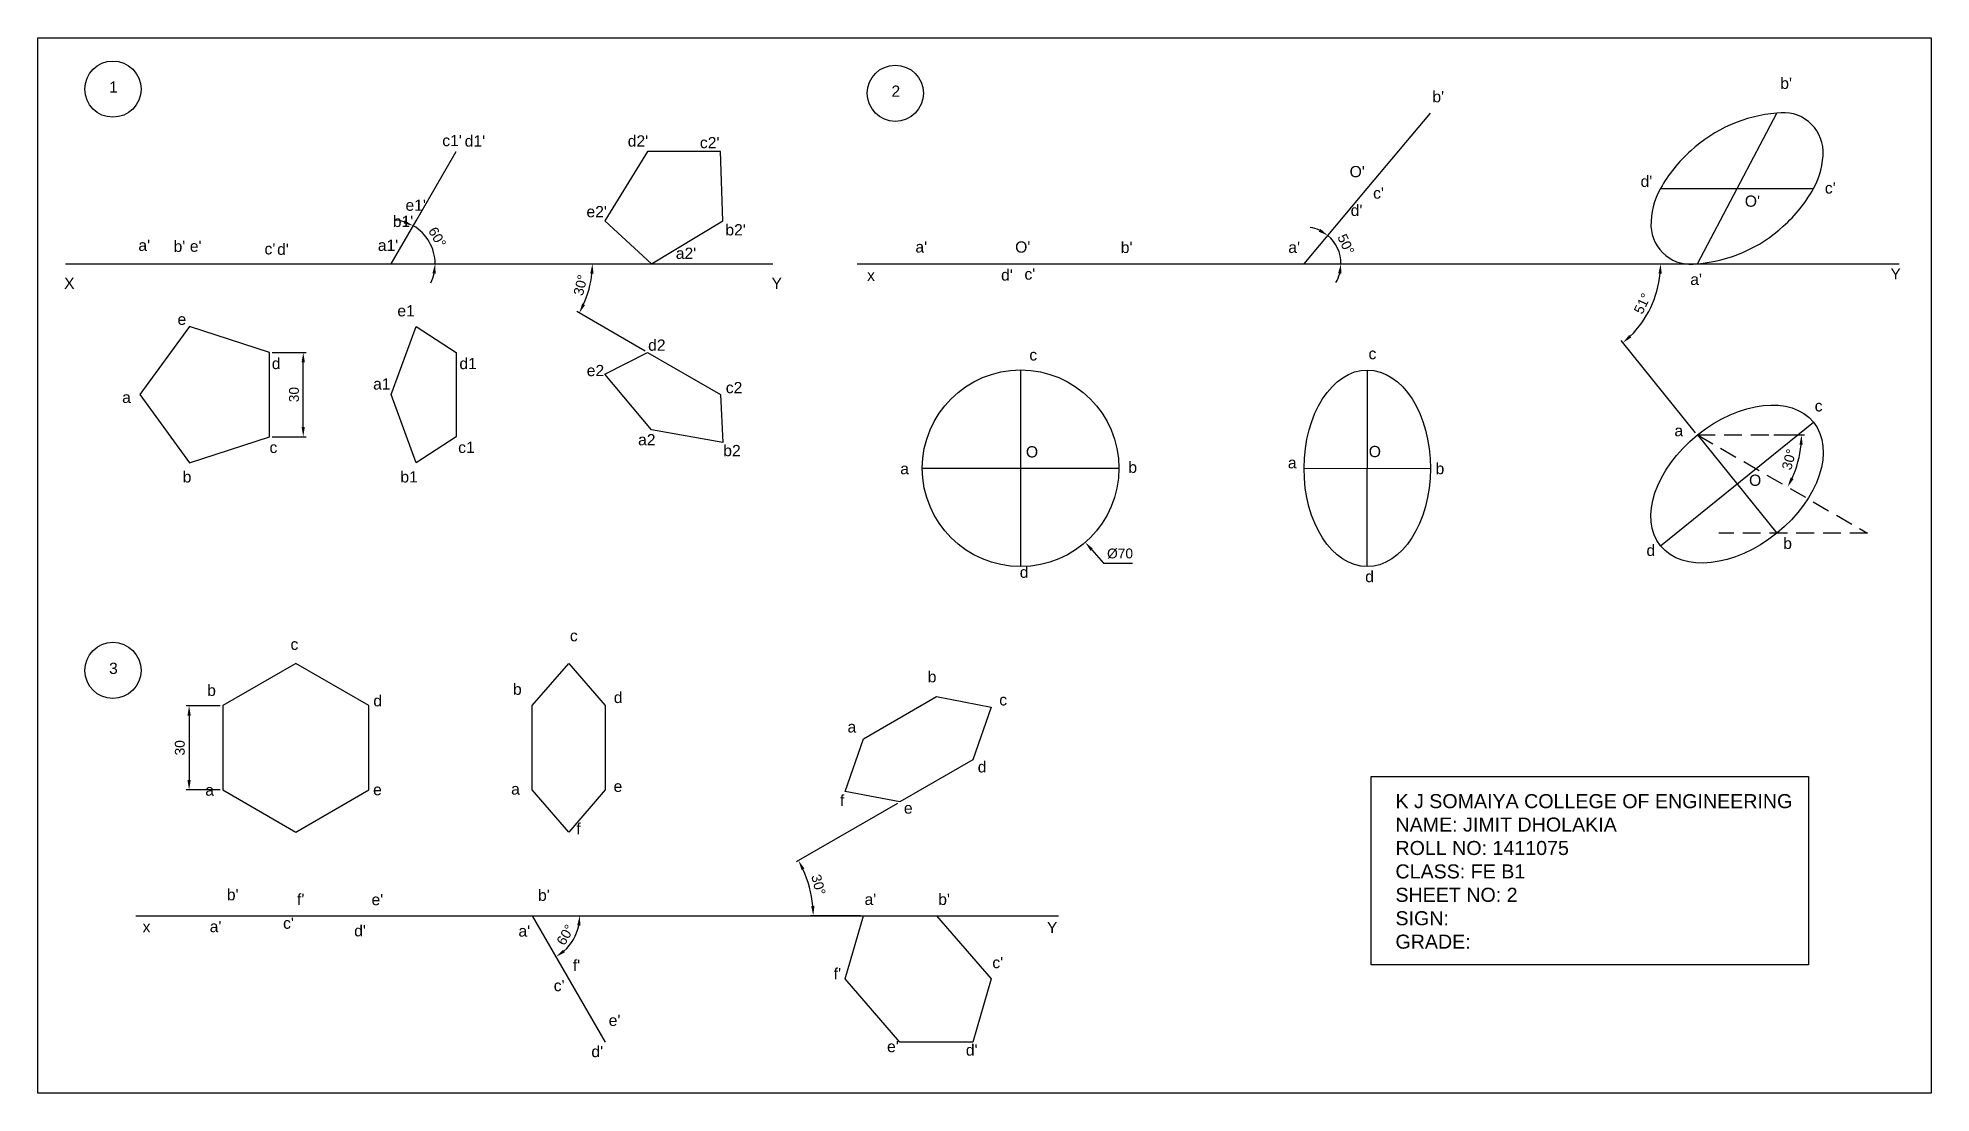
# Model space of a CAD drawing. Header units: millimetres. Extents: x 4130 to 4803, y 5148 to 5523.
import ezdxf

# ---------------------------------------------------------------- set-up
doc = ezdxf.new("R2010")
doc.units = ezdxf.units.MM
doc.linetypes.add('HIDDEN', pattern=[9.525, 6.35, -3.175])
doc.layers.add('AM_5', color=3, linetype='Continuous', lineweight=25)
doc.styles.get("Standard").update_dxf_attribs({"font": 'ARIAL.TTF'})
doc.dimstyles.new('AM_ISO$0', dxfattribs={"dimtxt": 3.5, "dimasz": 3.5, "dimexe": 1, "dimexo": 1, "dimgap": 1.5, "dimtad": 1, "dimdsep": 46, "dimtxsty": 'Standard', "dimcen": 0, "dimclrd": 256, "dimclre": 256, "dimclrt": 2, "dimadec": 0, "dimazin": 2, "dimtp": 0.1, "dimtm": 0.1, "dimtfac": 0.71, "dimtdec": 3, "dimtmove": 0, "dimatfit": 3, "dimfxl": 1, "dimlwd": -1, "dimlwe": -1, "dimarcsym": 1})
doc.dimstyles.new('AM_ISO$2', dxfattribs={"dimtxt": 3.5, "dimasz": 3.5, "dimexe": 1, "dimexo": 1, "dimgap": 1.5, "dimtad": 1, "dimdsep": 46, "dimtxsty": 'Standard', "dimcen": 0, "dimclrd": 256, "dimclre": 256, "dimclrt": 2, "dimadec": 0, "dimazin": 2, "dimtp": 0.1, "dimtm": 0.1, "dimtfac": 0.71, "dimtdec": 3, "dimtmove": 0, "dimatfit": 3, "dimfxl": 1, "dimlwd": -1, "dimlwe": -1, "dimarcsym": 1})
doc.dimstyles.new('AM_ISO$3', dxfattribs={"dimtxt": 3.5, "dimasz": 3.5, "dimexe": 1, "dimexo": 1, "dimgap": 1.5, "dimtad": 1, "dimtoh": 1, "dimdsep": 46, "dimtxsty": 'Standard', "dimcen": 0, "dimclrd": 256, "dimclre": 256, "dimclrt": 2, "dimadec": 0, "dimazin": 2, "dimtp": 0.1, "dimtm": 0.1, "dimtfac": 0.71, "dimtdec": 3, "dimtofl": 0, "dimtmove": 0, "dimatfit": 0, "dimfxl": 1, "dimlwd": -1, "dimlwe": -1, "dimarcsym": 1})

# ---------------------------------------------------------------- blocks, each defined once
blk = doc.blocks.new('*D2')
at = {"layer": 'AM_5', "color": 7, "linetype": 'ByBlock', "transparency": 16777216}
for start, end in [(72.85913, 85.71827), (0, 60), (334.28173, 347.14087)]:
    blk.add_arc((4255.3, 5443.07), 15.63, start, end, dxfattribs=at)
at = {"layer": 'AM_5', "color": 7, "transparency": 16777216}
for points in [[(4260.13, 5458.53), (4259.67, 5457.46), (4263.11, 5456.6)], [(4269.95, 5439.65), (4271.11, 5439.52), (4270.92, 5443.07)]]:
    blk.add_solid(points, dxfattribs=at)
at = {"layer": 'Defpoints', "color": 0, "transparency": 16777216}
for p in [(4264.11, 5458.34), (4269.98, 5448.41), (4139.33, 5443.07), (4255.3, 5443.07), (4391.14, 5443.07)]:
    blk.add_point(p, dxfattribs=at)
at = {"layer": 'AM_5', "color": 7, "transparency": 16777216, "insert": (4271.68, 5452.52), "char_height": 3.5, "attachment_point": 5, "rotation": 300}
blk.add_mtext('60°', dxfattribs=at)
blk = doc.blocks.new('*D3')
at = {"layer": 'AM_5', "color": 7, "linetype": 'ByBlock', "transparency": 16777216}
blk.add_line((4345.63, 5412), (4321.33, 5426.03), dxfattribs=at)
blk.add_arc((4291.82, 5443.07), 35.07, 335.71998, 354.28002, dxfattribs=at)
at = {"layer": 'AM_5', "color": 7, "transparency": 16777216}
for points in [[(4326.13, 5439.6), (4327.3, 5439.54), (4326.89, 5443.07)], [(4324.31, 5428.38), (4323.27, 5428.91), (4322.19, 5425.53)]]:
    blk.add_solid(points, dxfattribs=at)
at = {"layer": 'Defpoints', "color": 0, "transparency": 16777216}
for p in [(4139.33, 5443.07), (4391.14, 5443.07), (4324.78, 5431.07), (4346.49, 5411.5), (4372.47, 5396.5)]:
    blk.add_point(p, dxfattribs=at)
at = {"layer": 'AM_5', "color": 7, "transparency": 16777216, "insert": (4322.68, 5435.46), "char_height": 3.5, "attachment_point": 5, "rotation": 76.14681}
blk.add_mtext('30°', dxfattribs=at)
blk = doc.blocks.new('*D4')
at = {"layer": 'AM_5', "color": 7, "linetype": 'ByBlock', "transparency": 16777216}
for p, q in [((4212.97, 5411.5), (4224.97, 5411.5)), ((4223.97, 5385), (4223.97, 5408)), ((4212.97, 5381.5), (4224.97, 5381.5))]:
    blk.add_line(p, q, dxfattribs=at)
at = {"layer": 'AM_5', "color": 7, "transparency": 16777216}
for points in [[(4223.39, 5408), (4224.55, 5408), (4223.97, 5411.5)], [(4223.39, 5385), (4224.55, 5385), (4223.97, 5381.5)]]:
    blk.add_solid(points, dxfattribs=at)
at = {"layer": 'Defpoints', "color": 0, "transparency": 16777216}
for p in [(4211.97, 5411.5), (4223.97, 5411.5), (4211.97, 5381.5)]:
    blk.add_point(p, dxfattribs=at)
at = {"layer": 'AM_5', "color": 7, "transparency": 16777216, "insert": (4220.68, 5396.5), "char_height": 3.5, "attachment_point": 5, "rotation": 90}
blk.add_mtext('30', dxfattribs=at)
blk = doc.blocks.new('*D13')
at = {"layer": 'AM_5', "color": 7, "linetype": 'ByBlock', "transparency": 16777216}
for p, q in [((4504.65, 5341.29), (4508.81, 5336.51)), ((4508.81, 5336.51), (4519.12, 5336.51))]:
    blk.add_line(p, q, dxfattribs=at)
at = {"layer": 'AM_5', "color": 7, "transparency": 16777216}
blk.add_solid([(4505.08, 5341.67), (4504.21, 5340.9), (4502.34, 5343.92)], dxfattribs=at)
at = {"layer": 'Defpoints', "color": 0, "transparency": 16777216}
for p in [(4456.31, 5396.66), (4502.34, 5343.92)]:
    blk.add_point(p, dxfattribs=at)
at = {"layer": 'AM_5', "color": 7, "transparency": 16777216, "insert": (4514.72, 5339.89), "char_height": 3.5, "attachment_point": 5}
blk.add_mtext('{\\C7;%%C70}', dxfattribs=at)
blk = doc.blocks.new('*D14')
at = {"layer": 'AM_5', "color": 7, "linetype": 'ByBlock', "transparency": 16777216}
for start, end in [(65.29551, 80.59102), (360, 50), (329.40898, 344.70449)]:
    blk.add_arc((4580.21, 5443.07), 13.15, start, end, dxfattribs=at)
at = {"layer": 'AM_5', "color": 7, "transparency": 16777216}
for points in [[(4586.02, 5455.5), (4585.39, 5454.52), (4588.66, 5453.14)], [(4592.31, 5439.67), (4593.47, 5439.52), (4593.36, 5443.07)]]:
    blk.add_solid(points, dxfattribs=at)
at = {"layer": 'Defpoints', "color": 0, "transparency": 16777216}
for p in [(4602.7, 5469.88), (4592.8, 5446.84), (4421.09, 5443.07), (4580.21, 5443.07), (4792.02, 5443.07)]:
    blk.add_point(p, dxfattribs=at)
at = {"layer": 'AM_5', "color": 7, "transparency": 16777216, "insert": (4595.1, 5450.01), "char_height": 3.5, "attachment_point": 5, "rotation": 295}
blk.add_mtext('{\\C7;50°}', dxfattribs=at)
blk = doc.blocks.new('*D15')
at = {"layer": 'AM_5', "color": 7, "linetype": 'ByBlock', "transparency": 16777216}
blk.add_line((4747.43, 5382.17), (4758.29, 5382.17), dxfattribs=at)
blk.add_arc((4720.2, 5382.17), 37.09, 335.40847, 354.59153, dxfattribs=at)
at = {"layer": 'AM_5', "color": 7, "transparency": 16777216}
for points in [[(4756.55, 5378.7), (4757.71, 5378.64), (4757.29, 5382.17)], [(4754.45, 5366.46), (4753.41, 5367), (4752.33, 5363.62)]]:
    blk.add_solid(points, dxfattribs=at)
at = {"layer": 'Defpoints', "color": 0, "transparency": 16777216}
for p in [(4720.2, 5382.17), (4720.2, 5382.17), (4746.43, 5382.17), (4755.06, 5369.48), (4780.82, 5347.17)]:
    blk.add_point(p, dxfattribs=at)
at = {"layer": 'AM_5', "color": 7, "transparency": 16777216, "insert": (4752.85, 5373.42), "char_height": 3.5, "attachment_point": 5, "rotation": 75}
blk.add_mtext('{\\C7;30°}', dxfattribs=at)
blk = doc.blocks.new('*D17')
at = {"layer": 'AM_5', "color": 7, "linetype": 'ByBlock', "transparency": 16777216}
blk.add_line((4719.57, 5382.94), (4693.08, 5415.74), dxfattribs=at)
blk.add_arc((4671, 5443.07), 36.13, 314.48793, 354.44679, dxfattribs=at)
at = {"layer": 'AM_5', "color": 7, "transparency": 16777216}
for points in [[(4706.38, 5439.6), (4707.54, 5439.54), (4707.13, 5443.07)], [(4696.71, 5416.86), (4695.93, 5417.73), (4693.71, 5414.96)]]:
    blk.add_solid(points, dxfattribs=at)
at = {"layer": 'Defpoints', "color": 0, "transparency": 16777216}
for p in [(4421.09, 5443.07), (4792.02, 5443.07), (4700.94, 5422.84), (4720.2, 5382.17), (4748.48, 5347.17)]:
    blk.add_point(p, dxfattribs=at)
at = {"layer": 'AM_5', "color": 7, "transparency": 16777216, "insert": (4700.63, 5428.91), "char_height": 3.5, "attachment_point": 5, "rotation": 64.46736}
blk.add_mtext('51°', dxfattribs=at)
blk = doc.blocks.new('*D23')
at = {"layer": 'AM_5', "color": 7, "linetype": 'ByBlock', "transparency": 16777216}
for p, q in [((4194.35, 5285.78), (4182.35, 5285.78)), ((4183.35, 5282.28), (4183.35, 5259.28)), ((4194.35, 5255.78), (4182.35, 5255.78))]:
    blk.add_line(p, q, dxfattribs=at)
at = {"layer": 'AM_5', "color": 7, "transparency": 16777216}
for points in [[(4182.77, 5282.28), (4183.94, 5282.28), (4183.35, 5285.78)], [(4182.77, 5259.28), (4183.94, 5259.28), (4183.35, 5255.78)]]:
    blk.add_solid(points, dxfattribs=at)
at = {"layer": 'Defpoints', "color": 0, "transparency": 16777216}
for p in [(4195.35, 5285.78), (4183.35, 5255.78), (4195.35, 5255.78)]:
    blk.add_point(p, dxfattribs=at)
at = {"layer": 'AM_5', "color": 7, "transparency": 16777216, "insert": (4180.06, 5270.78), "char_height": 3.5, "attachment_point": 5, "rotation": 90}
blk.add_mtext('{\\C7;30}', dxfattribs=at)
blk = doc.blocks.new('*D24')
at = {"layer": 'AM_5', "color": 7, "linetype": 'ByBlock', "transparency": 16777216}
blk.add_arc((4305.5, 5211.01), 16.91, 311.88077, 348.11923, dxfattribs=at)
at = {"layer": 'AM_5', "color": 7, "transparency": 16777216}
for points in [[(4321.47, 5207.59), (4322.63, 5207.47), (4322.41, 5211.01)], [(4317.13, 5197.95), (4316.45, 5198.9), (4313.96, 5196.37)]]:
    blk.add_solid(points, dxfattribs=at)
at = {"layer": 'Defpoints', "color": 0, "transparency": 16777216}
for p in [(4164.39, 5211.01), (4305.5, 5211.01), (4492.8, 5211.01), (4318.46, 5200.14), (4331.48, 5166.01)]:
    blk.add_point(p, dxfattribs=at)
at = {"layer": 'AM_5', "color": 7, "transparency": 16777216, "insert": (4317.3, 5204.2), "char_height": 3.5, "attachment_point": 5, "rotation": 60}
blk.add_mtext('{\\C7;60°}', dxfattribs=at)
blk = doc.blocks.new('*D26')
at = {"layer": 'AM_5', "color": 7, "linetype": 'ByBlock', "transparency": 16777216}
for p, q in [((4435.47, 5251.01), (4399.38, 5230.17)), ((4422.35, 5211.01), (4404.51, 5211.01))]:
    blk.add_line(p, q, dxfattribs=at)
blk.add_arc((4366.19, 5211.01), 39.32, 5.1024, 24.8976, dxfattribs=at)
at = {"layer": 'AM_5', "color": 7, "transparency": 16777216}
for points in [[(4401.34, 5227.3), (4402.37, 5227.83), (4400.24, 5230.67)], [(4405.94, 5214.54), (4404.77, 5214.48), (4405.51, 5211.01)]]:
    blk.add_solid(points, dxfattribs=at)
at = {"layer": 'Defpoints', "color": 0, "transparency": 16777216}
for p in [(4462.32, 5266.51), (4436.34, 5251.51), (4404.91, 5217.84), (4423.35, 5211.01), (4449.33, 5211.01)]:
    blk.add_point(p, dxfattribs=at)
at = {"layer": 'AM_5', "color": 7, "transparency": 16777216, "insert": (4407.35, 5222.04), "char_height": 3.5, "attachment_point": 5, "rotation": 285}
blk.add_mtext('30°', dxfattribs=at)

msp = doc.modelspace()

# ---------------------------------------------------------------- linework, layer by layer
for p, q in [((4602.704, 5469.876), (4625.202, 5496.689)), ((4720.203, 5443.066), (4748.48, 5496.689)), ((4264.113, 5458.337), (4278.378, 5483.046)), ((4346.492, 5483.046), (4331.331, 5458.337)), ((4372.473, 5483.046), (4346.492, 5483.046)), ((4373.369, 5458.337), (4372.473, 5483.046)), ((4580.207, 5443.066), (4602.705, 5469.877)), ((4707.116, 5469.876), (4761.565, 5469.876)), ((4255.296, 5443.066), (4264.113, 5458.337)), ((4331.331, 5458.337), (4347.941, 5443.066)), ((4347.941, 5443.066), (4373.369, 5458.337)), ((4165.805, 5443.066), (4183.438, 5443.066)), ((4183.438, 5443.066), (4211.97, 5443.066)), ((4444.328, 5443.066), (4514.328, 5443.066)), ((4255.296, 5396.5), (4264.113, 5420.77)), ((4264.113, 5420.77), (4278.378, 5411.5)), ((4211.97, 5411.5), (4211.97, 5411.5)), ((4278.378, 5411.5), (4278.378, 5381.5)), ((4331.331, 5403.78), (4346.492, 5411.5)), ((4346.492, 5411.5), (4372.473, 5396.5)), ((4479.328, 5405.29), (4479.328, 5370.29)), ((4602.665, 5335.264), (4602.745, 5405.264)), ((4347.941, 5384.01), (4331.331, 5403.78)), ((4264.113, 5372.229), (4255.296, 5396.5)), ((4372.473, 5396.5), (4373.369, 5379.51)), ((4707.116, 5342.672), (4761.567, 5386.662)), ((4278.378, 5381.5), (4264.113, 5372.229)), ((4373.369, 5379.51), (4347.941, 5384.01)), ((4720.203, 5382.167), (4748.48, 5347.167)), ((4444.328, 5370.29), (4514.328, 5370.29)), ((4479.328, 5370.29), (4479.328, 5335.29)), ((4580.207, 5370.29), (4625.202, 5370.239)), ((4305.503, 5285.784), (4318.493, 5300.784)), ((4318.493, 5300.784), (4331.483, 5285.784)), ((4305.503, 5255.784), (4305.503, 5285.784)), ((4331.483, 5285.784), (4331.483, 5255.784)), ((4423.346, 5274.01), (4449.327, 5289.01)), ((4449.327, 5289.01), (4468.812, 5285.26)), ((4468.812, 5285.26), (4462.317, 5266.51)), ((4416.851, 5255.26), (4423.346, 5274.01)), ((4462.317, 5266.51), (4436.337, 5251.51)), ((4318.493, 5240.784), (4305.503, 5255.784)), ((4331.483, 5255.784), (4318.493, 5240.784)), ((4436.337, 5251.51), (4416.851, 5255.26)), ((4195.353, 5211.013), (4247.315, 5211.013)), ((4305.503, 5211.013), (4331.483, 5166.013)), ((4416.851, 5188.513), (4423.346, 5211.013)), ((4423.346, 5211.013), (4449.327, 5211.013)), ((4449.327, 5211.013), (4468.812, 5188.513)), ((4436.337, 5166.013), (4416.851, 5188.513)), ((4468.812, 5188.513), (4462.317, 5166.013)), ((4462.317, 5166.013), (4436.337, 5166.013))]:
    msp.add_line(p, q)
at = {"color": 6}
for p, q in [((4139.334, 5443.066), (4391.144, 5443.066)), ((4421.092, 5443.066), (4792.023, 5443.066)), ((4164.393, 5211.013), (4492.797, 5211.013))]:
    msp.add_line(p, q, dxfattribs=at)
at = {"linetype": 'HIDDEN'}
for p, q in [((4720.203, 5382.167), (4780.825, 5347.167)), ((4720.203, 5382.167), (4746.433, 5382.167)), ((4780.825, 5347.167), (4727.882, 5347.167))]:
    msp.add_line(p, q, dxfattribs=at)
for points in [[(4129.511, 5523.491), (4803.422, 5523.491), (4803.422, 5147.858), (4129.511, 5147.858)], [(4211.97, 5381.5), (4211.97, 5411.5), (4183.438, 5420.77), (4165.805, 5396.5), (4183.438, 5372.229)], [(4247.315, 5255.784), (4247.315, 5285.784), (4221.334, 5300.784), (4195.353, 5285.784), (4195.353, 5255.784), (4221.334, 5240.784)], [(4604.156, 5260.539), (4759.737, 5260.539), (4759.737, 5193.474), (4604.156, 5193.474)]]:
    msp.add_lwpolyline(points, close=True)
for centre, radius in [((4156.222, 5505.238), 10), ((4434.723, 5503.779), 10), ((4479.328, 5370.29), 35), ((4156.222, 5298.336), 10)]:
    msp.add_circle(centre, radius)
for centre, radius, start, end in [((4752.645, 5445.555), 51.303, 94.656558, 132.660606), ((4750.789, 5482.662), 14.215, 2.502665, 99.348919), ((4751.05, 5445.63), 50.18, 131.379873, 151.107029), ((4738.514, 5482.907), 26.479, 330.527176, 0.814015), ((4730.169, 5456.848), 26.479, 150.527176, 180.814015), ((4717.633, 5494.125), 50.18, 311.379873, 331.107029), ((4717.894, 5457.092), 14.215, 182.502665, 279.348919), ((4716.038, 5494.2), 51.303, 274.656558, 312.660606)]:
    msp.add_arc(centre, radius, start, end)
for centre, major_axis in [((4602.705, 5370.264), (-0.04, -35)), ((4734.341, 5364.667), (-27.225, -21.995))]:
    msp.add_ellipse(centre, major_axis=major_axis, ratio=0.6427871)

# ---------------------------------------------------------------- texts
at = {"attachment_point": 1}
for s, width, insert, char_height in [('1', 20.54256, (4154.853, 5507.974), 4), ('2', 20.54256, (4433.354, 5506.515), 4), ("b'", 24.19452, (4749.725, 5509.324), 4), ("b'", 24.19452, (4625.876, 5504.556), 4), ("c1'", 5.78949, (4273.471, 5488.941), 4), ("d1'", 5.78949, (4281.432, 5488.785), 4), ("d2'", 5.78949, (4339.473, 5488.785), 4), ("c2'", 5.78949, (4365.151, 5488.2), 4), ("O'", 24.19452, (4596.422, 5477.878), 4), ("d'", 24.19452, (4699.998, 5474.421), 4), ("e1'", 5.78949, (4260.367, 5465.947), 4), ("c'", 24.19452, (4604.792, 5470.248), 4), ("O'", 24.19452, (4737.1, 5467.375), 4), ("c'", 24.19452, (4765.591, 5472.061), 4), ("b1'", 5.78949, (4255.852, 5460.182), 4), ("e2'", 5.78949, (4324.783, 5463.634), 4), ("d'", 24.19452, (4596.811, 5464.089), 4), ("b2'", 5.78949, (4374.222, 5457.168), 4), ("a'", 5.78949, (4165.286, 5451.661), 4), ("b'", 5.78949, (4177.814, 5451.298), 4), ("e'", 5.78949, (4183.603, 5451.34), 4), ("c'", 5.78949, (4210.188, 5450.401), 4), ("d'", 5.78949, (4214.679, 5450.245), 4), ("a1'", 5.78949, (4250.514, 5451.661), 4), ("a2'", 5.78949, (4356.575, 5448.809), 4), ("a'", 24.19452, (4441.866, 5451.068), 4), ("O'", 24.19452, (4477.367, 5451.043), 4), ("b'", 24.19452, (4514.969, 5450.91), 4), ("a'", 24.19452, (4574.606, 5450.933), 4), ('x', 14.3502, (4424.666, 5440.966), 4), ("d'", 24.19452, (4472.374, 5441.105), 4), ("c'", 24.19452, (4480.676, 5441.414), 4), ("a'", 24.19452, (4717.68, 5439.518), 4), ('Y', 9.04945, (4788.93, 5441.509), 4), ('X', 6.08699, (4138.842, 5438.138), 4), ('Y', 6.08699, (4390.652, 5438.138), 4), ('e1', 5.78949, (4257.473, 5428.348), 4), ('e', 5.78949, (4179.221, 5425.33), 4), ('d2', 5.78949, (4346.731, 5416.117), 4), ('c', 24.19452, (4482.431, 5412.642), 4), ('c', 24.19452, (4603.156, 5413.102), 4), ('d', 5.78949, (4212.787, 5409.572), 4), ('d1', 5.78949, (4279.559, 5409.572), 4), ('e2', 5.78949, (4324.879, 5407.076), 4), ('a1', 5.78949, (4248.832, 5402.318), 4), ('c2', 5.78949, (4374.369, 5400.993), 4), ('a', 5.78949, (4159.497, 5397.542), 4), ('c', 24.19452, (4761.978, 5394.499), 4), ('a', 24.19452, (4712.039, 5385.67), 4), ('c', 5.78949, (4211.97, 5379.721), 4), ('c1', 5.78949, (4279.111, 5379.721), 4), ('a2', 5.78949, (4343.154, 5382.449), 4), ('b2', 5.78949, (4373.471, 5378.585), 4), ('O', 24.19452, (4481.2, 5378.134), 4), ('O', 24.19452, (4603.24, 5378.242), 4), ('a', 24.19452, (4436.473, 5372.136), 4), ('b', 24.19452, (4517.658, 5372.652), 4), ('a', 24.19452, (4574.435, 5374.25), 4), ('b', 24.19452, (4627.025, 5372.183), 4), ('b', 5.78949, (4181.054, 5369.235), 4), ('b1', 5.78949, (4258.553, 5369.235), 4), ('O', 24.19452, (4738.61, 5368.024), 4), ('b', 24.19452, (4750.777, 5345.573), 4), ('d', 24.19452, (4702.095, 5343.079), 4), ('d', 24.19452, (4479.024, 5335.288), 4), ('d', 24.19452, (4601.979, 5333.739), 4), ('c', 24.19452, (4318.904, 5312.701), 4), ('c', 24.19452, (4219.437, 5309.642), 4), ('3', 20.54256, (4154.853, 5301.072), 4), ('b', 24.19452, (4446.253, 5298.08), 4), ('b', 24.19452, (4189.773, 5293.259), 4), ('b', 24.19452, (4298.626, 5293.647), 4), ('d', 24.19452, (4334.523, 5290.715), 4), ('d', 24.19452, (4248.926, 5289.533), 4), ('c', 24.19452, (4471.718, 5289.854), 4), ('a', 24.19452, (4417.701, 5280.232), 4), ('d', 24.19452, (4464.058, 5265.994), 4), ('a', 24.19452, (4189.109, 5257.735), 4), ('e', 24.19452, (4248.84, 5257.899), 4), ('a', 24.19452, (4297.962, 5258.123), 4), ('e', 24.19452, (4334.438, 5259.08), 4), ('f', 24.19452, (4415.026, 5254.047), 4), ('e', 24.19452, (4437.781, 5251.355), 4), ('K J SOMAIYA COLLEGE OF ENGINEERING\\PNAME: JIMIT DHOLAKIA\\PROLL NO: 1411075\\PCLASS: FE B1\\PSHEET NO: 2\\PSIGN:\\PGRADE:', 182.79936, (4612.75, 5254.293), 5), ('f', 24.19452, (4321.201, 5243.999), 4), ("b'", 24.19452, (4196.782, 5220.501), 4), ("f'", 24.19452, (4221.766, 5218.841), 4), ("e'", 24.19452, (4248.269, 5218.751), 4), ("b'", 24.19452, (4307.532, 5220.302), 4), ("a'", 24.19452, (4423.774, 5218.841), 4), ("b'", 24.19452, (4450.001, 5218.841), 4), ("c'", 24.19452, (4216.792, 5210.365), 4), ('x', 14.3502, (4166.795, 5209.079), 4), ("a'", 24.19452, (4190.669, 5209.167), 4), ("d'", 24.19452, (4242.105, 5207.654), 4), ("a'", 24.19452, (4300.574, 5207.572), 4), ('Y', 9.04945, (4488.68, 5208.819), 4), ("c'", 24.19452, (4469.256, 5196.337), 4), ("f'", 24.19452, (4319.932, 5195.333), 4), ("f'", 24.19452, (4412.79, 5192.39), 4), ("c'", 24.19452, (4313.142, 5188.143), 4), ("e'", 24.19452, (4332.695, 5175.761), 4), ("d'", 24.19452, (4326.531, 5164.664), 4), ("e'", 24.19452, (4431.777, 5166.451), 4), ("d'", 24.19452, (4459.823, 5165.205), 4)]:
    msp.add_mtext_dynamic_manual_height_columns(s, width=width, gutter_width=12.5, heights=[0], dxfattribs=dict(at, insert=insert, char_height=char_height))

# ---------------------------------------------------------------- dimensions: what is measured, and where the dimension line sits
at = {"layer": 'AM_5', "color": 7}
for base, line1, line2, override, picture, middle in [((4592.805, 5446.837), ((4580.207, 5443.066), (4602.705, 5469.877)), ((4421.092, 5443.066), (4792.023, 5443.066)), {"dimpost": '{\\C7;<>}', "dimclrd": 7, "dimclre": 7, "dimclrt": 7}, '*D14', (4595.104, 5450.012)), ((4269.981, 5448.411), ((4139.334, 5443.066), (4391.144, 5443.066)), ((4255.296, 5443.066), (4264.113, 5458.337)), {"dimclrd": 7, "dimclre": 7, "dimclrt": 7}, '*D2', (4271.676, 5452.523)), ((4700.937, 5422.842), ((4421.092, 5443.066), (4792.023, 5443.066)), ((4720.203, 5382.167), (4748.48, 5347.167)), {"dimclrd": 7, "dimclre": 7, "dimclrt": 7}, '*D17', (4700.635, 5428.912)), ((4755.058, 5369.481), ((4720.203, 5382.167), (4780.825, 5347.167)), ((4720.203, 5382.167), (4746.433, 5382.167)), {"dimpost": '{\\C7;<>}', "dimclrd": 7, "dimclre": 7, "dimclrt": 7}, '*D15', (4752.855, 5373.418)), ((4404.912, 5217.84), ((4462.317, 5266.51), (4436.337, 5251.51)), ((4423.346, 5211.013), (4449.327, 5211.013)), {"dimclrd": 7, "dimclre": 7, "dimclrt": 7}, '*D26', (4407.346, 5222.039)), ((4318.456, 5200.144), ((4305.503, 5211.013), (4331.483, 5166.013)), ((4164.393, 5211.013), (4492.797, 5211.013)), {"dimpost": '{\\C7;<>}', "dimclrd": 7, "dimclre": 7, "dimclrt": 7}, '*D24', (4317.3, 5204.202))]:
    dim = msp.add_angular_dim_2l(base=base, line1=line1, line2=line2, dimstyle='AM_ISO$2', override=override, dxfattribs=at)
    dim.commit()
    dim.dimension.update_dxf_attribs({"geometry": picture, "text_midpoint": middle})
dim = msp.add_angular_dim_2l(base=(4324.776, 5431.07), line1=((4346.492, 5411.5), (4372.473, 5396.5)), line2=((4139.334, 5443.066), (4391.144, 5443.066)), dimstyle='AM_ISO$2', override={"dimclrd": 7, "dimclre": 7, "dimclrt": 7}, dxfattribs=at)
dim.commit()
dim.dimension.update_dxf_attribs({"geometry": '*D3', "text_midpoint": (4325.871, 5434.668), "dimtype": 162})
dim = msp.add_aligned_dim(p1=(4211.97, 5381.5), p2=(4211.97, 5411.5), distance=-12, dimstyle='AM_ISO$0', override={"dimclrd": 7, "dimclre": 7, "dimclrt": 7}, dxfattribs=at)
dim.commit()
dim.dimension.update_dxf_attribs({"geometry": '*D4', "text_midpoint": (4220.682, 5396.5)})
dim = msp.add_diameter_dim_2p(p1=(4456.311, 5396.658), p2=(4502.344, 5343.922), text='{\\C7;<>}', dimstyle='AM_ISO$3', override={"dimpost": '%%C<>', "dimclrd": 7, "dimclrt": 7}, dxfattribs=at)
dim.commit()
dim.dimension.update_dxf_attribs({"geometry": '*D13', "text_midpoint": (4514.719, 5336.51), "dimtype": 163})
dim = msp.add_linear_dim(base=(4183.353, 5255.784), p1=(4195.353, 5285.784), p2=(4195.353, 5255.784), angle=90, dimstyle='AM_ISO$0', override={"dimpost": '{\\C7;<>}', "dimclrd": 7, "dimclre": 7, "dimclrt": 7}, dxfattribs=at)
dim.commit()
dim.dimension.update_dxf_attribs({"geometry": '*D23', "text_midpoint": (4180.065, 5270.784)})

doc.saveas('drawing.dxf')
